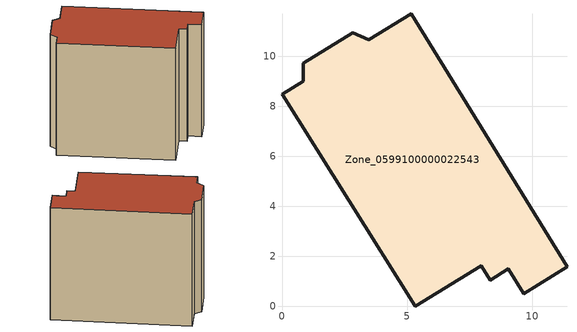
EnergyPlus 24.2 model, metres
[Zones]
Zone_0599100000022543
 floor ground (C_G): 0.84,9.01 0.86,9.73 2.82,10.95 3.47,10.65 5.16,11.71 11.39,1.59 9.67,0.51 9.05,1.5 8.32,1.05 7.96,1.63 5.32,0 0,8.48 z0
 wall outside (C_F): 3.47,10.65 2.82,10.95 0.86,9.73 0.84,9.01 0,8.48 5.32,0 7.96,1.63 8.32,1.05 9.05,1.5 9.67,0.51 11.39,1.59 5.16,11.71 3.47,10.65 z0:10.88
 roof outside (C_R): 11.39,1.59 5.16,11.71 3.47,10.65 2.82,10.95 0.86,9.73 0.84,9.01 0,8.48 5.32,0 7.96,1.63 8.32,1.05 9.05,1.5 9.67,0.51 z10.88
[BUILDING]
Pand.0599100000022543: North Axis=0; Terrain=City; Loads Convergence Tolerance Value=0.04; Temperature Convergence Tolerance Value=0.4; Solar Distribution=FullExterior; Maximum Number of Warmup Days=25; Minimum Number of Warmup Days=1
[Site:Location]
Rotterdam.The.Hague.AP_ZH_NLD Design_Conditions: Latitude=51.96; Longitude=4.45; Time Zone=1; Elevation=-4.5
[SITE:GROUNDTEMPERATURE:BUILDINGSURFACE]
18, 18, 18, 18, 18, 18, 18, 18, 18, 18, 18, 18
[MATERIAL] Thermal Absorptance=0.9; Solar Absorptance=0.7; Visible Absorptance=0.7
Name | Roughness | Thickness | Conductivity | Density | Specific Heat
G.TI.1946 | MediumSmooth | 0.15 | 1 | 540 | 1210
F.TI.1946 | Rough | 0.3 | 0.857143 | 1920 | 840
R.TI.1946 | MediumRough | 0.2 | 0.1 | 1500 | 1000
[CONSTRUCTION]
C_G: G.TI.1946
C_F: F.TI.1946
C_R: R.TI.1946
[ZONE]
Zone_0599100000022543: Type=1; Multiplier=1; Ceiling Height=Autocalculate; Volume=Autocalculate; Floor Area=autocalculate; Part of Total Floor Area=Yes
[ZONEINFILTRATION:DESIGNFLOWRATE]
Infil_Zone_0599100000022543: Zone or ZoneList or Space or SpaceList=Zone_0599100000022543; Schedule=AlwaysOn; Design Flow Rate Calculation Method=Flow/Area; Flow Rate per Floor Area=0.003; Constant Term Coefficient=1; Temperature Term Coefficient=0; Velocity Term Coefficient=0; Velocity Squared Term Coefficient=0
[HVACTEMPLATE:ZONE:IDEALLOADSAIRSYSTEM]
Zone_0599100000022543: Maximum Heating Supply Air Temperature=50; Minimum Cooling Supply Air Temperature=13; Maximum Heating Supply Air Humidity Ratio=0.0156; Minimum Cooling Supply Air Humidity Ratio=0.0077; Heating Limit=NoLimit; Cooling Limit=NoLimit; Dehumidification Control Type=ConstantSensibleHeatRatio; Cooling Sensible Heat Ratio=0.7; Dehumidification Setpoint=60; Humidification Control Type=None; Humidification Setpoint=30; Outdoor Air Method=None; Outdoor Air Flow Rate per Person=0.00944; Outdoor Air Flow Rate per Zone Floor Area=0; Outdoor Air Flow Rate per Zone=0; Demand Controlled Ventilation Type=None; Outdoor Air Economizer Type=NoEconomizer; Heat Recovery Type=None; Sensible Heat Recovery Effectiveness=0.7; Latent Heat Recovery Effectiveness=0.65
[ZONECONTROL:THERMOSTAT]
ThermostatControl_Zone_0599100000022543: Zone or ZoneList=Zone_0599100000022543; Control Type Schedule=DualSetpointControlType; Control 1=Thermostat_Zone_0599100000022543; Temperature Difference Between Cutout And Setpoint=0
[THERMOSTATSETPOINT:DUALSETPOINT]
Thermostat_Zone_0599100000022543: Heating Setpoint Temperature Schedule=HeatingSetpoint_Zone_0599100000022543; Cooling Setpoint Temperature Schedule=CoolingSetpoint_Zone_0599100000022543
[SCHEDULE:COMPACT]
HeatingSetpoint_Zone_0599100000022543: Through: 12/31, For: AllDays, Until: 24:00, 21
CoolingSetpoint_Zone_0599100000022543: Through: 12/31, For: AllDays, Until: 24:00, 24
DualSetpointControlType: Through: 12/31, For: AllDays, Until: 24:00, 4
AlwaysOn: Through: 12/31, For: AllDays, Until: 24:00, 1
